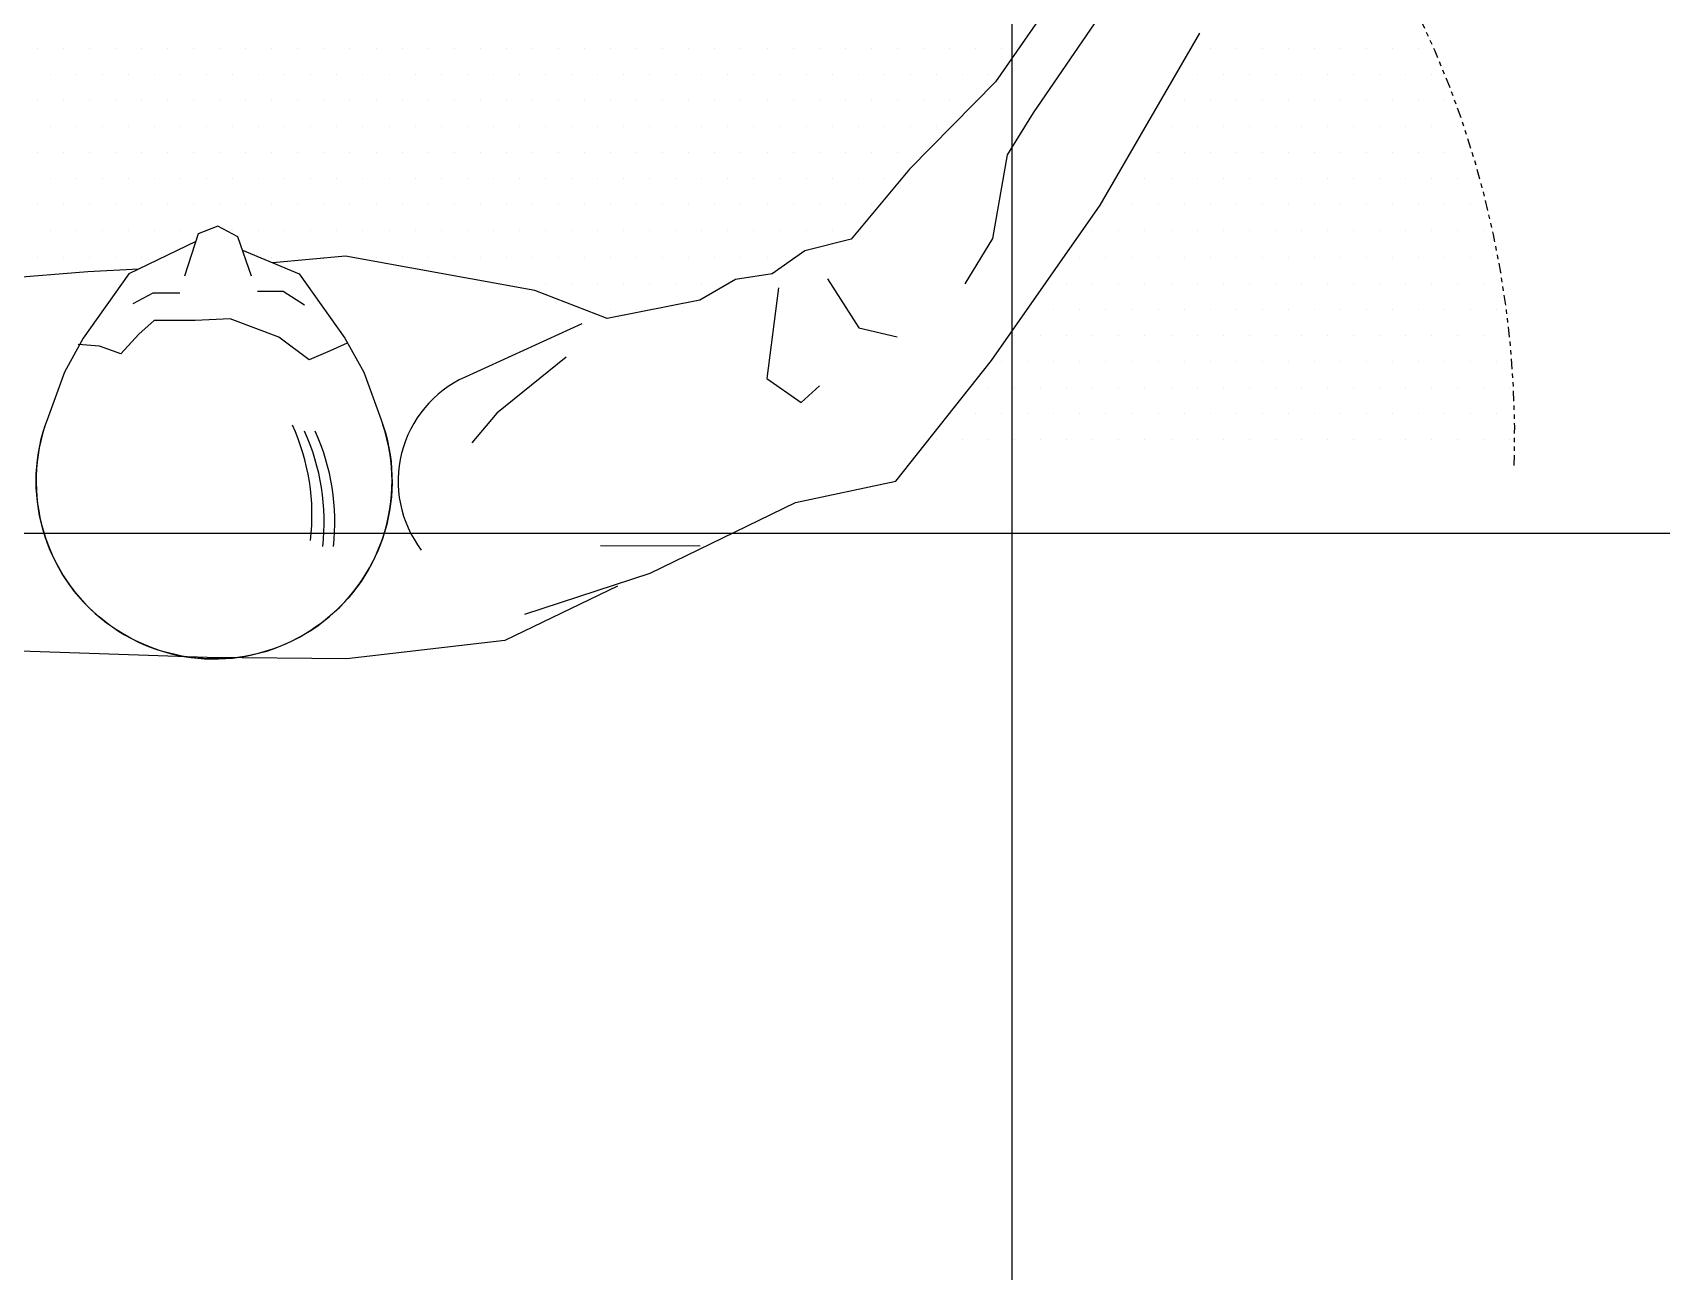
# Model space of a CAD drawing. Extents: x 10 to 414, y 6 to 280.
# Drawn here: x 200.92 to 238.12, y 155.39 to 183.69 of the extents above; entities that cross this region are included whole.
import ezdxf

# ---------------------------------------------------------------- set-up
doc = ezdxf.new("R2010")
doc.units = 0
doc.header["$LTSCALE"] = 5
doc.header["$MEASUREMENT"] = 0
doc.linetypes.add('PHANTOM', pattern=[2.5, 1.25, -0.25, 0.25, -0.25, 0.25, -0.25])
doc.layers.get('0').update_dxf_attribs({"linetype": 'CONTINUOUS'})
for name, color, linetype in [('MAN', 3, 'CONTINUOUS'), ('MAN-HIDE', 7, 'CONTINUOUS'), ('PAVIMENTO', 40, 'CONTINUOUS')]:
    doc.layers.add(name, color=color, linetype=linetype)

# ---------------------------------------------------------------- blocks, each defined once
blk = doc.blocks.new('*X11')
at = {"color": 0}
for p, q in [((682.625, 349.25), (682.625, 349.25)), ((674.6875, 333.375), (674.6875, 333.375)), ((690.5625, 333.375), (690.5625, 333.375)), ((650.875, 317.5), (650.875, 317.5)), ((666.75, 317.5), (666.75, 317.5)), ((682.625, 317.5), (682.625, 317.5)), ((698.5, 317.5), (698.5, 317.5)), ((627.0625, 301.625), (627.0625, 301.625)), ((642.9375, 301.625), (642.9375, 301.625)), ((658.8125, 301.625), (658.8125, 301.625)), ((674.6875, 301.625), (674.6875, 301.625)), ((690.5625, 301.625), (690.5625, 301.625)), ((706.4375, 301.625), (706.4375, 301.625)), ((619.125, 285.75), (619.125, 285.75)), ((635, 285.75), (635, 285.75)), ((650.875, 285.75), (650.875, 285.75)), ((666.75, 285.75), (666.75, 285.75)), ((682.625, 285.75), (682.625, 285.75)), ((698.5, 285.75), (698.5, 285.75)), ((714.375, 285.75), (714.375, 285.75)), ((611.1875, 269.875), (611.1875, 269.875)), ((627.0625, 269.875), (627.0625, 269.875)), ((642.9375, 269.875), (642.9375, 269.875)), ((658.8125, 269.875), (658.8125, 269.875)), ((674.6875, 269.875), (674.6875, 269.875)), ((690.5625, 269.875), (690.5625, 269.875)), ((706.4375, 269.875), (706.4375, 269.875)), ((722.3125, 269.875), (722.3125, 269.875)), ((603.25, 254), (603.25, 254)), ((619.125, 254), (619.125, 254)), ((635, 254), (635, 254)), ((650.875, 254), (650.875, 254)), ((666.75, 254), (666.75, 254)), ((682.625, 254), (682.625, 254)), ((698.5, 254), (698.5, 254)), ((714.375, 254), (714.375, 254)), ((730.25, 254), (730.25, 254)), ((595.3125, 238.125), (595.3125, 238.125)), ((611.1875, 238.125), (611.1875, 238.125)), ((627.0625, 238.125), (627.0625, 238.125)), ((642.9375, 238.125), (642.9375, 238.125)), ((658.8125, 238.125), (658.8125, 238.125)), ((674.6875, 238.125), (674.6875, 238.125)), ((690.5625, 238.125), (690.5625, 238.125)), ((706.4375, 238.125), (706.4375, 238.125)), ((722.3125, 238.125), (722.3125, 238.125)), ((738.1875, 238.125), (738.1875, 238.125)), ((587.375, 222.25), (587.375, 222.25)), ((603.25, 222.25), (603.25, 222.25)), ((619.125, 222.25), (619.125, 222.25)), ((635, 222.25), (635, 222.25)), ((650.875, 222.25), (650.875, 222.25)), ((666.75, 222.25), (666.75, 222.25)), ((682.625, 222.25), (682.625, 222.25)), ((698.5, 222.25), (698.5, 222.25)), ((714.375, 222.25), (714.375, 222.25)), ((730.25, 222.25), (730.25, 222.25)), ((746.125, 222.25), (746.125, 222.25)), ((579.4375, 206.375), (579.4375, 206.375)), ((595.3125, 206.375), (595.3125, 206.375)), ((611.1875, 206.375), (611.1875, 206.375)), ((627.0625, 206.375), (627.0625, 206.375)), ((642.9375, 206.375), (642.9375, 206.375)), ((658.8125, 206.375), (658.8125, 206.375)), ((674.6875, 206.375), (674.6875, 206.375)), ((690.5625, 206.375), (690.5625, 206.375)), ((706.4375, 206.375), (706.4375, 206.375)), ((722.3125, 206.375), (722.3125, 206.375)), ((738.1875, 206.375), (738.1875, 206.375)), ((754.0625, 206.375), (754.0625, 206.375)), ((571.5, 190.5), (571.5, 190.5)), ((587.375, 190.5), (587.375, 190.5)), ((603.25, 190.5), (603.25, 190.5)), ((619.125, 190.5), (619.125, 190.5)), ((635, 190.5), (635, 190.5)), ((650.875, 190.5), (650.875, 190.5)), ((666.75, 190.5), (666.75, 190.5)), ((682.625, 190.5), (682.625, 190.5)), ((698.5, 190.5), (698.5, 190.5)), ((714.375, 190.5), (714.375, 190.5)), ((730.25, 190.5), (730.25, 190.5)), ((746.125, 190.5), (746.125, 190.5)), ((762, 190.5), (762, 190.5)), ((547.6875, 174.625), (547.6875, 174.625)), ((563.5625, 174.625), (563.5625, 174.625)), ((579.4375, 174.625), (579.4375, 174.625)), ((595.3125, 174.625), (595.3125, 174.625)), ((611.1875, 174.625), (611.1875, 174.625)), ((627.0625, 174.625), (627.0625, 174.625)), ((642.9375, 174.625), (642.9375, 174.625)), ((658.8125, 174.625), (658.8125, 174.625)), ((674.6875, 174.625), (674.6875, 174.625)), ((690.5625, 174.625), (690.5625, 174.625)), ((706.4375, 174.625), (706.4375, 174.625)), ((722.3125, 174.625), (722.3125, 174.625)), ((738.1875, 174.625), (738.1875, 174.625)), ((754.0625, 174.625), (754.0625, 174.625)), ((539.75, 158.75), (539.75, 158.75)), ((555.625, 158.75), (555.625, 158.75)), ((571.5, 158.75), (571.5, 158.75)), ((587.375, 158.75), (587.375, 158.75)), ((603.25, 158.75), (603.25, 158.75)), ((619.125, 158.75), (619.125, 158.75)), ((635, 158.75), (635, 158.75)), ((650.875, 158.75), (650.875, 158.75)), ((666.75, 158.75), (666.75, 158.75)), ((682.625, 158.75), (682.625, 158.75)), ((698.5, 158.75), (698.5, 158.75)), ((714.375, 158.75), (714.375, 158.75)), ((730.25, 158.75), (730.25, 158.75)), ((746.125, 158.75), (746.125, 158.75)), ((762, 158.75), (762, 158.75)), ((531.8125, 142.875), (531.8125, 142.875)), ((547.6875, 142.875), (547.6875, 142.875)), ((563.5625, 142.875), (563.5625, 142.875)), ((579.4375, 142.875), (579.4375, 142.875)), ((595.3125, 142.875), (595.3125, 142.875)), ((611.1875, 142.875), (611.1875, 142.875)), ((627.0625, 142.875), (627.0625, 142.875)), ((642.9375, 142.875), (642.9375, 142.875)), ((658.8125, 142.875), (658.8125, 142.875)), ((674.6875, 142.875), (674.6875, 142.875)), ((690.5625, 142.875), (690.5625, 142.875)), ((706.4375, 142.875), (706.4375, 142.875)), ((722.3125, 142.875), (722.3125, 142.875)), ((738.1875, 142.875), (738.1875, 142.875)), ((754.0625, 142.875), (754.0625, 142.875)), ((769.9375, 142.875), (769.9375, 142.875)), ((523.875, 127), (523.875, 127)), ((539.75, 127), (539.75, 127)), ((555.625, 127), (555.625, 127)), ((571.5, 127), (571.5, 127)), ((587.375, 127), (587.375, 127)), ((603.25, 127), (603.25, 127)), ((619.125, 127), (619.125, 127)), ((635, 127), (635, 127)), ((650.875, 127), (650.875, 127)), ((666.75, 127), (666.75, 127)), ((682.625, 127), (682.625, 127)), ((698.5, 127), (698.5, 127)), ((714.375, 127), (714.375, 127)), ((730.25, 127), (730.25, 127)), ((746.125, 127), (746.125, 127)), ((762, 127), (762, 127)), ((777.875, 127), (777.875, 127)), ((515.9375, 111.125), (515.9375, 111.125)), ((531.8125, 111.125), (531.8125, 111.125)), ((547.6875, 111.125), (547.6875, 111.125)), ((563.5625, 111.125), (563.5625, 111.125)), ((579.4375, 111.125), (579.4375, 111.125)), ((595.3125, 111.125), (595.3125, 111.125)), ((611.1875, 111.125), (611.1875, 111.125)), ((627.0625, 111.125), (627.0625, 111.125)), ((642.9375, 111.125), (642.9375, 111.125)), ((658.8125, 111.125), (658.8125, 111.125)), ((674.6875, 111.125), (674.6875, 111.125)), ((690.5625, 111.125), (690.5625, 111.125)), ((706.4375, 111.125), (706.4375, 111.125)), ((722.3125, 111.125), (722.3125, 111.125)), ((738.1875, 111.125), (738.1875, 111.125)), ((754.0625, 111.125), (754.0625, 111.125)), ((769.9375, 111.125), (769.9375, 111.125)), ((492.125, 95.25), (492.125, 95.25)), ((508, 95.25), (508, 95.25)), ((523.875, 95.25), (523.875, 95.25)), ((539.75, 95.25), (539.75, 95.25)), ((555.625, 95.25), (555.625, 95.25)), ((571.5, 95.25), (571.5, 95.25)), ((587.375, 95.25), (587.375, 95.25)), ((603.25, 95.25), (603.25, 95.25)), ((619.125, 95.25), (619.125, 95.25)), ((635, 95.25), (635, 95.25)), ((650.875, 95.25), (650.875, 95.25)), ((666.75, 95.25), (666.75, 95.25)), ((682.625, 95.25), (682.625, 95.25)), ((698.5, 95.25), (698.5, 95.25)), ((714.375, 95.25), (714.375, 95.25)), ((730.25, 95.25), (730.25, 95.25)), ((746.125, 95.25), (746.125, 95.25)), ((762, 95.25), (762, 95.25)), ((777.875, 95.25), (777.875, 95.25)), ((484.1875, 79.375), (484.1875, 79.375)), ((500.0625, 79.375), (500.0625, 79.375)), ((515.9375, 79.375), (515.9375, 79.375)), ((531.8125, 79.375), (531.8125, 79.375)), ((547.6875, 79.375), (547.6875, 79.375)), ((563.5625, 79.375), (563.5625, 79.375)), ((579.4375, 79.375), (579.4375, 79.375)), ((595.3125, 79.375), (595.3125, 79.375)), ((611.1875, 79.375), (611.1875, 79.375)), ((627.0625, 79.375), (627.0625, 79.375)), ((642.9375, 79.375), (642.9375, 79.375)), ((658.8125, 79.375), (658.8125, 79.375)), ((674.6875, 79.375), (674.6875, 79.375)), ((690.5625, 79.375), (690.5625, 79.375)), ((706.4375, 79.375), (706.4375, 79.375)), ((722.3125, 79.375), (722.3125, 79.375)), ((738.1875, 79.375), (738.1875, 79.375)), ((754.0625, 79.375), (754.0625, 79.375)), ((769.9375, 79.375), (769.9375, 79.375)), ((476.25, 63.5), (476.25, 63.5)), ((492.125, 63.5), (492.125, 63.5)), ((508, 63.5), (508, 63.5)), ((523.875, 63.5), (523.875, 63.5)), ((539.75, 63.5), (539.75, 63.5)), ((555.625, 63.5), (555.625, 63.5)), ((571.5, 63.5), (571.5, 63.5)), ((587.375, 63.5), (587.375, 63.5)), ((603.25, 63.5), (603.25, 63.5)), ((619.125, 63.5), (619.125, 63.5)), ((635, 63.5), (635, 63.5)), ((650.875, 63.5), (650.875, 63.5)), ((666.75, 63.5), (666.75, 63.5)), ((682.625, 63.5), (682.625, 63.5)), ((698.5, 63.5), (698.5, 63.5)), ((714.375, 63.5), (714.375, 63.5)), ((730.25, 63.5), (730.25, 63.5)), ((746.125, 63.5), (746.125, 63.5)), ((762, 63.5), (762, 63.5)), ((777.875, 63.5), (777.875, 63.5)), ((468.3125, 47.625), (468.3125, 47.625)), ((484.1875, 47.625), (484.1875, 47.625)), ((500.0625, 47.625), (500.0625, 47.625)), ((515.9375, 47.625), (515.9375, 47.625)), ((531.8125, 47.625), (531.8125, 47.625)), ((547.6875, 47.625), (547.6875, 47.625)), ((563.5625, 47.625), (563.5625, 47.625)), ((579.4375, 47.625), (579.4375, 47.625)), ((595.3125, 47.625), (595.3125, 47.625)), ((611.1875, 47.625), (611.1875, 47.625)), ((627.0625, 47.625), (627.0625, 47.625)), ((642.9375, 47.625), (642.9375, 47.625)), ((658.8125, 47.625), (658.8125, 47.625)), ((674.6875, 47.625), (674.6875, 47.625)), ((690.5625, 47.625), (690.5625, 47.625)), ((706.4375, 47.625), (706.4375, 47.625)), ((722.3125, 47.625), (722.3125, 47.625)), ((738.1875, 47.625), (738.1875, 47.625)), ((754.0625, 47.625), (754.0625, 47.625)), ((769.9375, 47.625), (769.9375, 47.625)), ((785.8125, 47.625), (785.8125, 47.625)), ((460.375, 31.75), (460.375, 31.75)), ((476.25, 31.75), (476.25, 31.75)), ((492.125, 31.75), (492.125, 31.75)), ((508, 31.75), (508, 31.75)), ((523.875, 31.75), (523.875, 31.75)), ((539.75, 31.75), (539.75, 31.75)), ((555.625, 31.75), (555.625, 31.75)), ((571.5, 31.75), (571.5, 31.75)), ((587.375, 31.75), (587.375, 31.75)), ((603.25, 31.75), (603.25, 31.75)), ((619.125, 31.75), (619.125, 31.75)), ((635, 31.75), (635, 31.75)), ((650.875, 31.75), (650.875, 31.75)), ((666.75, 31.75), (666.75, 31.75)), ((682.625, 31.75), (682.625, 31.75)), ((698.5, 31.75), (698.5, 31.75)), ((714.375, 31.75), (714.375, 31.75)), ((730.25, 31.75), (730.25, 31.75)), ((746.125, 31.75), (746.125, 31.75)), ((762, 31.75), (762, 31.75)), ((777.875, 31.75), (777.875, 31.75)), ((436.5625, 15.875), (436.5625, 15.875)), ((452.4375, 15.875), (452.4375, 15.875)), ((468.3125, 15.875), (468.3125, 15.875)), ((484.1875, 15.875), (484.1875, 15.875)), ((500.0625, 15.875), (500.0625, 15.875)), ((515.9375, 15.875), (515.9375, 15.875)), ((531.8125, 15.875), (531.8125, 15.875)), ((547.6875, 15.875), (547.6875, 15.875)), ((563.5625, 15.875), (563.5625, 15.875)), ((579.4375, 15.875), (579.4375, 15.875)), ((595.3125, 15.875), (595.3125, 15.875)), ((611.1875, 15.875), (611.1875, 15.875)), ((627.0625, 15.875), (627.0625, 15.875)), ((642.9375, 15.875), (642.9375, 15.875)), ((658.8125, 15.875), (658.8125, 15.875)), ((674.6875, 15.875), (674.6875, 15.875)), ((690.5625, 15.875), (690.5625, 15.875)), ((706.4375, 15.875), (706.4375, 15.875)), ((722.3125, 15.875), (722.3125, 15.875)), ((738.1875, 15.875), (738.1875, 15.875)), ((754.0625, 15.875), (754.0625, 15.875)), ((769.9375, 15.875), (769.9375, 15.875)), ((785.8125, 15.875), (785.8125, 15.875))]:
    blk.add_line(p, q, dxfattribs=at)
blk = doc.blocks.new('*X12')
at = {"color": 0}
for p, q in [((-111.125, 254), (-111.125, 254)), ((-95.25, 254), (-95.25, 254)), ((-79.375, 254), (-79.375, 254)), ((-63.5, 254), (-63.5, 254)), ((-47.625, 254), (-47.625, 254)), ((-31.75, 254), (-31.75, 254)), ((-15.875, 254), (-15.875, 254)), ((0, 254), (0, 254)), ((15.875, 254), (15.875, 254)), ((31.75, 254), (31.75, 254)), ((47.625, 254), (47.625, 254)), ((63.5, 254), (63.5, 254)), ((79.375, 254), (79.375, 254)), ((95.25, 254), (95.25, 254)), ((111.125, 254), (111.125, 254)), ((127, 254), (127, 254)), ((142.875, 254), (142.875, 254)), ((158.75, 254), (158.75, 254)), ((174.625, 254), (174.625, 254)), ((190.5, 254), (190.5, 254)), ((206.375, 254), (206.375, 254)), ((222.25, 254), (222.25, 254)), ((238.125, 254), (238.125, 254)), ((254, 254), (254, 254)), ((269.875, 254), (269.875, 254)), ((285.75, 254), (285.75, 254)), ((301.625, 254), (301.625, 254)), ((317.5, 254), (317.5, 254)), ((333.375, 254), (333.375, 254)), ((349.25, 254), (349.25, 254)), ((365.125, 254), (365.125, 254)), ((381, 254), (381, 254)), ((396.875, 254), (396.875, 254)), ((412.75, 254), (412.75, 254)), ((428.625, 254), (428.625, 254)), ((444.5, 254), (444.5, 254)), ((460.375, 254), (460.375, 254)), ((476.25, 254), (476.25, 254)), ((-103.1875, 238.125), (-103.1875, 238.125)), ((-87.3125, 238.125), (-87.3125, 238.125)), ((-71.4375, 238.125), (-71.4375, 238.125)), ((-55.5625, 238.125), (-55.5625, 238.125)), ((-39.6875, 238.125), (-39.6875, 238.125)), ((-23.8125, 238.125), (-23.8125, 238.125)), ((-7.9375, 238.125), (-7.9375, 238.125)), ((7.9375, 238.125), (7.9375, 238.125)), ((23.8125, 238.125), (23.8125, 238.125)), ((39.6875, 238.125), (39.6875, 238.125)), ((55.5625, 238.125), (55.5625, 238.125)), ((71.4375, 238.125), (71.4375, 238.125)), ((87.3125, 238.125), (87.3125, 238.125)), ((103.1875, 238.125), (103.1875, 238.125)), ((119.0625, 238.125), (119.0625, 238.125)), ((134.9375, 238.125), (134.9375, 238.125)), ((150.8125, 238.125), (150.8125, 238.125)), ((166.6875, 238.125), (166.6875, 238.125)), ((182.5625, 238.125), (182.5625, 238.125)), ((198.4375, 238.125), (198.4375, 238.125)), ((214.3125, 238.125), (214.3125, 238.125)), ((230.1875, 238.125), (230.1875, 238.125)), ((246.0625, 238.125), (246.0625, 238.125)), ((261.9375, 238.125), (261.9375, 238.125)), ((277.8125, 238.125), (277.8125, 238.125)), ((293.6875, 238.125), (293.6875, 238.125)), ((309.5625, 238.125), (309.5625, 238.125)), ((325.4375, 238.125), (325.4375, 238.125)), ((341.3125, 238.125), (341.3125, 238.125)), ((357.1875, 238.125), (357.1875, 238.125)), ((373.0625, 238.125), (373.0625, 238.125)), ((388.9375, 238.125), (388.9375, 238.125)), ((404.8125, 238.125), (404.8125, 238.125)), ((420.6875, 238.125), (420.6875, 238.125)), ((436.5625, 238.125), (436.5625, 238.125)), ((452.4375, 238.125), (452.4375, 238.125)), ((468.3125, 238.125), (468.3125, 238.125)), ((-111.125, 222.25), (-111.125, 222.25)), ((-95.25, 222.25), (-95.25, 222.25)), ((-79.375, 222.25), (-79.375, 222.25)), ((-63.5, 222.25), (-63.5, 222.25)), ((-47.625, 222.25), (-47.625, 222.25)), ((-31.75, 222.25), (-31.75, 222.25)), ((-15.875, 222.25), (-15.875, 222.25)), ((0, 222.25), (0, 222.25)), ((15.875, 222.25), (15.875, 222.25)), ((31.75, 222.25), (31.75, 222.25)), ((47.625, 222.25), (47.625, 222.25)), ((63.5, 222.25), (63.5, 222.25)), ((79.375, 222.25), (79.375, 222.25)), ((95.25, 222.25), (95.25, 222.25)), ((111.125, 222.25), (111.125, 222.25)), ((127, 222.25), (127, 222.25)), ((142.875, 222.25), (142.875, 222.25)), ((158.75, 222.25), (158.75, 222.25)), ((174.625, 222.25), (174.625, 222.25)), ((190.5, 222.25), (190.5, 222.25)), ((206.375, 222.25), (206.375, 222.25)), ((222.25, 222.25), (222.25, 222.25)), ((238.125, 222.25), (238.125, 222.25)), ((254, 222.25), (254, 222.25)), ((269.875, 222.25), (269.875, 222.25)), ((285.75, 222.25), (285.75, 222.25)), ((301.625, 222.25), (301.625, 222.25)), ((317.5, 222.25), (317.5, 222.25)), ((333.375, 222.25), (333.375, 222.25)), ((349.25, 222.25), (349.25, 222.25)), ((365.125, 222.25), (365.125, 222.25)), ((381, 222.25), (381, 222.25)), ((396.875, 222.25), (396.875, 222.25)), ((412.75, 222.25), (412.75, 222.25)), ((428.625, 222.25), (428.625, 222.25)), ((444.5, 222.25), (444.5, 222.25)), ((460.375, 222.25), (460.375, 222.25)), ((-103.1875, 206.375), (-103.1875, 206.375)), ((-87.3125, 206.375), (-87.3125, 206.375)), ((-71.4375, 206.375), (-71.4375, 206.375)), ((-55.5625, 206.375), (-55.5625, 206.375)), ((-39.6875, 206.375), (-39.6875, 206.375)), ((-23.8125, 206.375), (-23.8125, 206.375)), ((-7.9375, 206.375), (-7.9375, 206.375)), ((7.9375, 206.375), (7.9375, 206.375)), ((23.8125, 206.375), (23.8125, 206.375)), ((39.6875, 206.375), (39.6875, 206.375)), ((55.5625, 206.375), (55.5625, 206.375)), ((71.4375, 206.375), (71.4375, 206.375)), ((87.3125, 206.375), (87.3125, 206.375)), ((103.1875, 206.375), (103.1875, 206.375)), ((119.0625, 206.375), (119.0625, 206.375)), ((134.9375, 206.375), (134.9375, 206.375)), ((150.8125, 206.375), (150.8125, 206.375)), ((166.6875, 206.375), (166.6875, 206.375)), ((182.5625, 206.375), (182.5625, 206.375)), ((198.4375, 206.375), (198.4375, 206.375)), ((214.3125, 206.375), (214.3125, 206.375)), ((230.1875, 206.375), (230.1875, 206.375)), ((246.0625, 206.375), (246.0625, 206.375)), ((261.9375, 206.375), (261.9375, 206.375)), ((277.8125, 206.375), (277.8125, 206.375)), ((293.6875, 206.375), (293.6875, 206.375)), ((309.5625, 206.375), (309.5625, 206.375)), ((325.4375, 206.375), (325.4375, 206.375)), ((341.3125, 206.375), (341.3125, 206.375)), ((357.1875, 206.375), (357.1875, 206.375)), ((373.0625, 206.375), (373.0625, 206.375)), ((388.9375, 206.375), (388.9375, 206.375)), ((404.8125, 206.375), (404.8125, 206.375)), ((420.6875, 206.375), (420.6875, 206.375)), ((436.5625, 206.375), (436.5625, 206.375)), ((-111.125, 190.5), (-111.125, 190.5)), ((-95.25, 190.5), (-95.25, 190.5)), ((-79.375, 190.5), (-79.375, 190.5)), ((-63.5, 190.5), (-63.5, 190.5)), ((-47.625, 190.5), (-47.625, 190.5)), ((-31.75, 190.5), (-31.75, 190.5)), ((-15.875, 190.5), (-15.875, 190.5)), ((0, 190.5), (0, 190.5)), ((15.875, 190.5), (15.875, 190.5)), ((31.75, 190.5), (31.75, 190.5)), ((47.625, 190.5), (47.625, 190.5)), ((63.5, 190.5), (63.5, 190.5)), ((79.375, 190.5), (79.375, 190.5)), ((95.25, 190.5), (95.25, 190.5)), ((111.125, 190.5), (111.125, 190.5)), ((127, 190.5), (127, 190.5)), ((142.875, 190.5), (142.875, 190.5)), ((158.75, 190.5), (158.75, 190.5)), ((174.625, 190.5), (174.625, 190.5)), ((190.5, 190.5), (190.5, 190.5)), ((206.375, 190.5), (206.375, 190.5)), ((222.25, 190.5), (222.25, 190.5)), ((238.125, 190.5), (238.125, 190.5)), ((254, 190.5), (254, 190.5)), ((269.875, 190.5), (269.875, 190.5)), ((285.75, 190.5), (285.75, 190.5)), ((301.625, 190.5), (301.625, 190.5)), ((317.5, 190.5), (317.5, 190.5)), ((333.375, 190.5), (333.375, 190.5)), ((349.25, 190.5), (349.25, 190.5)), ((365.125, 190.5), (365.125, 190.5)), ((381, 190.5), (381, 190.5)), ((396.875, 190.5), (396.875, 190.5)), ((412.75, 190.5), (412.75, 190.5)), ((428.625, 190.5), (428.625, 190.5)), ((-103.1875, 174.625), (-103.1875, 174.625)), ((-87.3125, 174.625), (-87.3125, 174.625)), ((-71.4375, 174.625), (-71.4375, 174.625)), ((-55.5625, 174.625), (-55.5625, 174.625)), ((-39.6875, 174.625), (-39.6875, 174.625)), ((-23.8125, 174.625), (-23.8125, 174.625)), ((-7.9375, 174.625), (-7.9375, 174.625)), ((7.9375, 174.625), (7.9375, 174.625)), ((23.8125, 174.625), (23.8125, 174.625)), ((39.6875, 174.625), (39.6875, 174.625)), ((55.5625, 174.625), (55.5625, 174.625)), ((71.4375, 174.625), (71.4375, 174.625)), ((87.3125, 174.625), (87.3125, 174.625)), ((103.1875, 174.625), (103.1875, 174.625)), ((119.0625, 174.625), (119.0625, 174.625)), ((134.9375, 174.625), (134.9375, 174.625)), ((150.8125, 174.625), (150.8125, 174.625)), ((166.6875, 174.625), (166.6875, 174.625)), ((182.5625, 174.625), (182.5625, 174.625)), ((198.4375, 174.625), (198.4375, 174.625)), ((214.3125, 174.625), (214.3125, 174.625)), ((230.1875, 174.625), (230.1875, 174.625)), ((246.0625, 174.625), (246.0625, 174.625)), ((261.9375, 174.625), (261.9375, 174.625)), ((277.8125, 174.625), (277.8125, 174.625)), ((293.6875, 174.625), (293.6875, 174.625)), ((309.5625, 174.625), (309.5625, 174.625)), ((325.4375, 174.625), (325.4375, 174.625)), ((341.3125, 174.625), (341.3125, 174.625)), ((357.1875, 174.625), (357.1875, 174.625)), ((373.0625, 174.625), (373.0625, 174.625)), ((388.9375, 174.625), (388.9375, 174.625)), ((404.8125, 174.625), (404.8125, 174.625)), ((-111.125, 158.75), (-111.125, 158.75)), ((-95.25, 158.75), (-95.25, 158.75)), ((-79.375, 158.75), (-79.375, 158.75)), ((-63.5, 158.75), (-63.5, 158.75)), ((-47.625, 158.75), (-47.625, 158.75)), ((-31.75, 158.75), (-31.75, 158.75)), ((-15.875, 158.75), (-15.875, 158.75)), ((0, 158.75), (0, 158.75)), ((15.875, 158.75), (15.875, 158.75)), ((31.75, 158.75), (31.75, 158.75)), ((47.625, 158.75), (47.625, 158.75)), ((63.5, 158.75), (63.5, 158.75)), ((79.375, 158.75), (79.375, 158.75)), ((95.25, 158.75), (95.25, 158.75)), ((111.125, 158.75), (111.125, 158.75)), ((127, 158.75), (127, 158.75)), ((142.875, 158.75), (142.875, 158.75)), ((158.75, 158.75), (158.75, 158.75)), ((174.625, 158.75), (174.625, 158.75)), ((190.5, 158.75), (190.5, 158.75)), ((206.375, 158.75), (206.375, 158.75)), ((222.25, 158.75), (222.25, 158.75)), ((238.125, 158.75), (238.125, 158.75)), ((254, 158.75), (254, 158.75)), ((269.875, 158.75), (269.875, 158.75)), ((285.75, 158.75), (285.75, 158.75)), ((301.625, 158.75), (301.625, 158.75)), ((317.5, 158.75), (317.5, 158.75)), ((333.375, 158.75), (333.375, 158.75)), ((349.25, 158.75), (349.25, 158.75)), ((365.125, 158.75), (365.125, 158.75)), ((381, 158.75), (381, 158.75)), ((396.875, 158.75), (396.875, 158.75)), ((-103.1875, 142.875), (-103.1875, 142.875)), ((-87.3125, 142.875), (-87.3125, 142.875)), ((-71.4375, 142.875), (-71.4375, 142.875)), ((-55.5625, 142.875), (-55.5625, 142.875)), ((-39.6875, 142.875), (-39.6875, 142.875)), ((-23.8125, 142.875), (-23.8125, 142.875)), ((7.9375, 142.875), (7.9375, 142.875)), ((23.8125, 142.875), (23.8125, 142.875)), ((39.6875, 142.875), (39.6875, 142.875)), ((55.5625, 142.875), (55.5625, 142.875)), ((71.4375, 142.875), (71.4375, 142.875)), ((87.3125, 142.875), (87.3125, 142.875)), ((103.1875, 142.875), (103.1875, 142.875)), ((119.0625, 142.875), (119.0625, 142.875)), ((134.9375, 142.875), (134.9375, 142.875)), ((150.8125, 142.875), (150.8125, 142.875)), ((166.6875, 142.875), (166.6875, 142.875)), ((182.5625, 142.875), (182.5625, 142.875)), ((198.4375, 142.875), (198.4375, 142.875)), ((214.3125, 142.875), (214.3125, 142.875)), ((230.1875, 142.875), (230.1875, 142.875)), ((246.0625, 142.875), (246.0625, 142.875)), ((261.9375, 142.875), (261.9375, 142.875)), ((277.8125, 142.875), (277.8125, 142.875)), ((293.6875, 142.875), (293.6875, 142.875)), ((309.5625, 142.875), (309.5625, 142.875)), ((325.4375, 142.875), (325.4375, 142.875)), ((341.3125, 142.875), (341.3125, 142.875)), ((357.1875, 142.875), (357.1875, 142.875)), ((373.0625, 142.875), (373.0625, 142.875)), ((-111.125, 127), (-111.125, 127)), ((-95.25, 127), (-95.25, 127)), ((-79.375, 127), (-79.375, 127)), ((-63.5, 127), (-63.5, 127)), ((-47.625, 127), (-47.625, 127)), ((31.75, 127), (31.75, 127)), ((47.625, 127), (47.625, 127)), ((63.5, 127), (63.5, 127)), ((95.25, 127), (95.25, 127)), ((111.125, 127), (111.125, 127)), ((127, 127), (127, 127)), ((142.875, 127), (142.875, 127)), ((158.75, 127), (158.75, 127)), ((174.625, 127), (174.625, 127)), ((190.5, 127), (190.5, 127)), ((206.375, 127), (206.375, 127)), ((222.25, 127), (222.25, 127)), ((238.125, 127), (238.125, 127)), ((254, 127), (254, 127)), ((269.875, 127), (269.875, 127)), ((285.75, 127), (285.75, 127)), ((301.625, 127), (301.625, 127)), ((317.5, 127), (317.5, 127)), ((333.375, 127), (333.375, 127)), ((349.25, 127), (349.25, 127)), ((182.5625, 111.125), (182.5625, 111.125)), ((198.4375, 111.125), (198.4375, 111.125)), ((214.3125, 111.125), (214.3125, 111.125)), ((230.1875, 111.125), (230.1875, 111.125)), ((246.0625, 111.125), (246.0625, 111.125)), ((261.9375, 111.125), (261.9375, 111.125)), ((277.8125, 111.125), (277.8125, 111.125)), ((293.6875, 111.125), (293.6875, 111.125)), ((309.5625, 111.125), (309.5625, 111.125)), ((222.25, 95.25), (222.25, 95.25)), ((238.125, 95.25), (238.125, 95.25)), ((254, 95.25), (254, 95.25))]:
    blk.add_line(p, q, dxfattribs=at)
blk = doc.blocks.new('MAN-PIA')
at = {"layer": 'MAN', "color": 3}
for p, q in [((528.61, 314.75, 1100), (472.53, 233.81, 1100)), ((472.53, 233.81, 1100), (420.07, 180.48, 1100)), ((420.07, 180.48, 1100), (384.63, 137.87, 1100)), ((470.1, 64.01, 1100), (536.35, 158.61, 1100)), ((356.4, 130.74, 1100), (336.54, 116.84, 1100)), ((384.63, 137.87, 1100), (356.4, 130.74, 1100)), ((-80.18, 118.12, 1100), (-49.22, 119.75, 1100)), ((76.72, 127.56, 1100), (32.38, 123.48, 1100)), ((192.05, 106.68, 1100), (76.72, 127.56, 1100)), ((-130.48, 114.2, 1100), (-80.18, 118.12, 1100)), ((314.11, 113.38, 1100), (292.52, 100.73, 1100)), ((336.54, 116.84, 1100), (314.11, 113.38, 1100)), ((235.99, 89.49, 1100), (192.05, 106.68, 1100)), ((292.52, 100.73, 1100), (235.99, 89.49, 1100)), ((411.73, -9.49, 1100), (470.1, 64.01, 1100)), ((350.72, -22.54, 1100), (411.73, -9.49, 1100)), ((262.28, -65.49, 1100), (350.72, -22.54, 1100)), ((185.89, -90.63, 1100), (262.28, -65.49, 1100))]:
    blk.add_line(p, q, dxfattribs=at)
at = {"layer": 'MAN', "color": 7}
blk.add_line((536.35, 158.61, 1100), (596.91, 263.47, 1100), dxfattribs=at)
at = {"layer": 'MAN', "color": 7, "elevation": 1100}
for points in [[(570.16, 324.01), (495.41, 214.78), (479.64, 189.18), (470.72, 138.35), (453.93, 110.74)], [(370.13, 113.79), (389.36, 83.97), (412.61, 78.46)], [(-24.18, 105.09), (-40.75, 105.09), (-52.78, 98.59)], [(51.74, 97.7), (38.73, 105.98), (23.05, 105.98)], [(340.36, 108.14), (333.23, 53.04), (354.19, 38.37), (365.35, 48.45)], [(77.58, 74.53), (67.42, 69.9), (54.5, 64.38), (35.97, 78.28), (6.38, 89.32), (-14.91, 88.43), (-39.86, 88.43), (-49.13, 80.06), (-60.18, 68.03), (-73.19, 72.66), (-86.11, 73.64)], [(210.97, 66.06), (168.72, 31.88), (153.67, 13.79)], [(232.05, -48.64), (292.57, -49.02)]]:
    blk.add_lwpolyline(points, dxfattribs=at)
at = {"layer": 'MAN', "color": 3, "elevation": 1100}
for points in [[(19.31, 115.25), (11.02, 139.3), (-1.01, 145.71), (-13.04, 141.17), (-21.33, 115.25)], [(242.22, -73.45), (173.76, -106.67), (77.55, -117.81), (-7.52, -116.87), (-121.29, -113.19), (-207.31, -92.8), (-253.36, -40.3)]]:
    blk.add_lwpolyline(points, dxfattribs=at)
for points in [[(-14.51, 136.56), (-55.23, 116.84), (-83.01, 77.63), (-94.45, 56.96), (-105.13, 27.74, 1.409146), (99.43, 24.85, -1.73151)], [(13.83, 131.12), (48.52, 116.84), (76.3, 77.63), (87.74, 56.96), (98.42, 27.74, -1.409146), (-106.14, 24.85, 1.764492)]]:
    blk.add_lwpolyline(points, format="xyb", dxfattribs=at)
at = {"layer": 'MAN', "color": 7, "elevation": 1100}
blk.add_lwpolyline([(220.68, 86.32), (149.48, 53.91, 0.480487), (122.82, -51.49, -0.471649)], format="xyb", dxfattribs=at)
at = {"layer": 'MAN', "color": 7, "linetype": 'PHANTOM'}
blk.add_arc((197.76, 17.99, 1100), 590.99, 358.25554, 34.82493, dxfattribs=at)
at = {"layer": 'MAN', "color": 7}
for centre in [(-76.79, -30.41, 1100), (-69.39, -34.15, 1100), (-62.89, -34.15, 1100)]:
    blk.add_arc(centre, 133.05, 353.42582, 24.44183, dxfattribs=at)
at = {"layer": 'MAN-HIDE', "invisible_edges": 15}
for points in [[(374.16, 149.94, 1100), (621.58, 445.95, 1100), (714.87, 490.5, 1100), (743.27, 415.53, 1100)], [(244.39, 105.33, 1100), (374.16, 149.94, 1100), (743.27, 415.53, 1100), (432.98, -18.35, 1100)], [(-126.74, 125.58, 1100), (17.23, 160.04, 1100), (203.81, -131.87, 1100), (-211.95, -121.77, 1100)], [(17.23, 160.04, 1100), (244.39, 105.33, 1100), (432.98, -18.35, 1100), (203.81, -131.87, 1100)]]:
    blk.add_3dface(points, dxfattribs=at)
at = {"layer": 'MAN', "color": 7}
blk.add_blockref('*X12', (0, 0, 1100), dxfattribs=at)
at = {"layer": 'MAN', "color": 7, "linetype": 'PHANTOM'}
blk.add_blockref('*X11', (0, 0, 1100), dxfattribs=at)

msp = doc.modelspace()

# ---------------------------------------------------------------- linework, layer by layer
at = {"layer": 'PAVIMENTO'}
for p, q in [((223.284, 213.511), (223.284, 67.261)), ((137.034, 172.261), (287.034, 172.261))]:
    msp.add_line(p, q, dxfattribs=at)

# ---------------------------------------------------------------- block references
at = {"xscale": 0.03750000000000001, "yscale": 0.03750000000000001, "zscale": 0.03750000000000001}
msp.add_blockref('MAN-PIA', (205.193, 173.804), dxfattribs=at)

doc.saveas('drawing.dxf')
